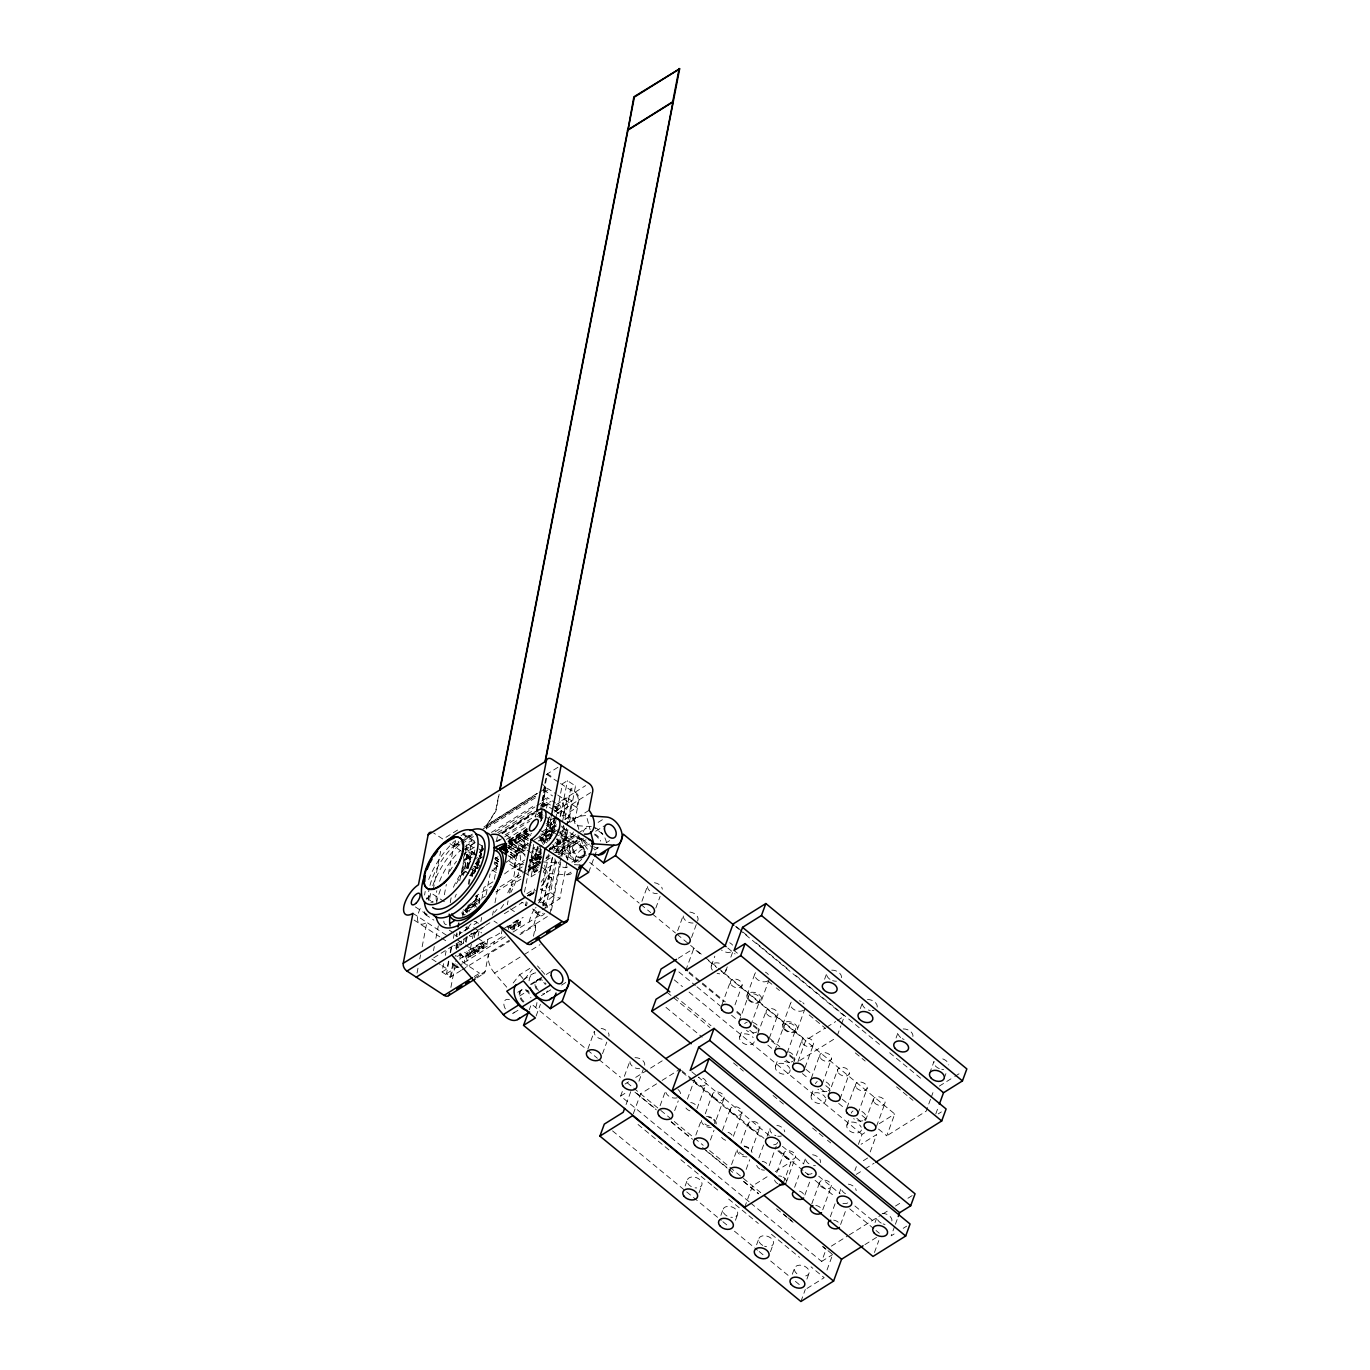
<?xml version="1.0" encoding="UTF-8"?>
<svg xmlns="http://www.w3.org/2000/svg" width="1370" height="1370" viewBox="0 0 1370 1370"><rect width="100%" height="100%" fill="white"/><g stroke="black" fill="none" stroke-linecap="round" stroke-linejoin="round"><path stroke-width="0.75" stroke-dasharray="5 3.75" d="M552.024 849.862L552.504 847.396M474.91 853.39L471.948 851.455L466.622 854.777L464.379 870.823L468.831 873.735M471.811 875.67L472.924 867.655M417.045 973.111L418.21 967.014M419.785 958.914L420.573 954.856M422.148 946.756L426.858 922.421A18.478 8.032 -56.8 0 1 420.778 907.402M433.194 889.815L440.66 851.301M433.485 950.729L434.29 946.584M435.9 938.296L438.314 925.863M444.342 894.764L446.346 884.404M448.367 874.043L454.789 840.872M459.926 844.965A6.165 4.041 58 0 0 454.36 846.677L455.576 840.426M460.937 970.542L450.182 977.272L442.048 971.964L443.657 963.675M445.267 955.387L446.072 951.242M459.738 880.773L465.355 851.746M465.766 849.674L466.964 843.458L471.897 840.375L461.827 833.799M464.139 859.932C481.932 847.054 456.296 871.115 465.526 852.791L467.615 854.161L463.505 875.344L461.656 874.128C471.982 836.179 455.542 883.53 464.516 872.245M442.048 971.964L446.98 968.881L448.589 960.593M450.182 952.304L451.398 946.088M466.673 867.33L471.897 840.375M453.744 963.333L451.158 976.656L446.517 973.625L449.103 960.301M450.593 952.561L451.775 946.499M453.35 938.399L454.138 934.357M467.101 867.45L468.66 859.401L472.239 857.158M467.667 868.511L470.235 856.627M467.906 868.666L470.441 855.993M468.369 868.049L471.554 851.695L477.496 855.582M469.704 862.997L471.948 851.455M456.124 936.755L456.878 932.867M450.182 977.272L452.99 962.768M455.799 948.263L456.604 944.118M462.238 915.091L463.043 910.947M468.266 884.01L469.876 875.721M473.883 854.983L475.099 848.766L466.964 843.458M456.415 949.53L457.409 943.382M459.173 935.368L459.943 931.326M462.7 917.164L463.882 911.05M469.019 884.575L471.349 872.502M457.683 944.033L456.912 948.006L463.676 942.783M467.29 912.934C460.063 909.235 474.311 901.888 475.133 904.765L465.92 910.519L465.235 909.32M471.674 876.338L473.181 868.649M450.884 987.393L456.142 960.319M458.556 947.834L459.361 943.673A18.478 8.032 -56.8 0 1 453.83 945.454M472.376 876.56L473.849 868.94M463.539 909.697L466.81 911.821L468.06 905.382L479.569 898.172L476.315 896.048M474.123 873.615L475.75 867.518M460.748 945.06L461.553 940.933M467.17 911.94L468.369 905.724M474.791 872.604L478.01 856.044M476.863 863.031C474.243 870.995 484.963 855.719 475.287 864.008M473.695 866.508L476.674 868.443L478.986 856.558L474.054 859.624M477.137 867.861L479.38 856.301M478.25 865.497L482.103 845.667M463.351 943.245L464.122 939.272M480.253 857.877L482.565 845.975M480.716 858.185L482.737 847.773M486.367 829.021L487.172 824.86L495.923 811.04L499.177 794.223M465.423 941.687L466.519 936.018M466.125 942.252L467.29 936.292M465.115 909.988L474.448 903.566M476.28 899.165L475.869 898.138M469.996 956.859L467.273 955.078L468.078 950.917L470.8 952.681L469.996 956.859L468.608 957.733L465.886 955.952L466.69 951.773L473.609 947.458L476.332 949.222L475.51 953.4L474.14 954.274L471.417 952.493L472.753 945.437M486.949 824.706L495.683 810.886L498.937 794.069M478.644 903.001L479.569 898.172M468.608 957.733L472.033 940.779M472.444 938.707L473.643 932.49M479.277 903.498L480.065 899.354L475.424 896.322L491.385 886.356M474.26 937.645L475.39 931.805M481.726 899.148L483.987 887.452L492.909 881.869M465.886 955.952L472.804 951.636L473.609 947.458M474.14 954.274L475.578 946.225L482.497 941.909L485.203 943.673L484.398 947.852L481.692 946.071L474.774 950.403L477.496 952.167L478.866 951.311L479.688 947.132L476.965 945.351L476.161 949.53L478.866 951.311M478.079 936.053L479.277 929.853M480.887 921.565L481.692 917.42M486.093 894.644L490.117 873.94M496.539 840.82L497.344 836.676M477.496 952.167L478.301 948.006L475.578 946.225M493.851 868.751L497.841 866.045L494.656 863.973M494.313 879.283L497.772 861.439L494.228 863.665M481.692 946.071L482.497 941.909M483.833 944.546L481.11 942.765L480.305 946.944L483.011 948.725L483.833 944.546L485.203 943.673M464.584 952.236L469.225 955.284L486.949 944.204L488.559 935.915M492.583 915.194L493.388 911.067M494.981 902.779L497.807 888.274L526.268 870.481M474.499 978.129L485.134 971.484L488.439 954.411L509.452 941.276M508.938 848.698L510.513 841.694L510.291 844.228M514.229 841.762L514.452 839.228L512.089 840.718L511.626 843.098L522.997 850.53L525.361 849.058L514.264 841.522L517.928 839.159L518.391 836.779L518.168 839.296M511.866 843.252L512.089 840.718M493.782 944.084L494.245 941.704M511.901 843.012L523.049 850.29L521.473 851.267L510.325 843.988L513.99 841.608L514.452 839.228M508.047 855.599L511.233 857.671L507.242 860.377M518.391 836.779L516.028 838.252L515.565 840.632L526.936 848.064M515.805 840.786L516.028 838.252M511.181 857.911L515.171 855.222L510.394 852.089M510.359 852.328L515.171 855.222M522.107 836.847L522.33 834.313L519.966 835.786L519.504 838.166L527.707 843.526M501.386 933.758L502.191 929.596M519.744 838.32L519.966 835.786M507.328 904.748L508.099 900.861M509.606 893.069L511.164 885.14M522.929 871.56L514.795 866.251L518.956 844.828L510.051 850.376M515.12 855.445L519.11 852.756L507.962 845.461M518.202 839.074L521.867 836.693L522.33 834.313M507.928 845.701L519.11 852.756M526.046 834.381L526.354 831.898L523.991 833.388L523.528 835.769L528.46 838.971M523.683 835.854L523.991 833.388M519.059 852.996L521.473 851.267M526.337 828.61L521.713 852.414L525.035 854.589M526.354 831.898L525.892 834.279L529.231 836.453M508.287 929.442L509.109 925.264L511.815 927.045M514.366 929.117L511.644 927.353L512.448 923.174L515.171 924.955L514.366 929.117L512.979 929.99L510.256 928.209L511.078 924.031L517.98 919.715L520.703 921.496L519.898 925.675L518.511 926.531L515.788 924.75L516.61 920.589L519.316 922.352L520.703 921.496M512.979 929.99L513.784 925.812L511.078 924.031M535.362 817.188L536.235 812.65M510.256 928.209L517.175 923.894L517.98 919.715M538.41 867.056L533.478 870.155L528.58 866.953L529.83 860.497L541.356 853.304M557.95 767.286L546.613 774.375L543.393 791.038A6.165 4.041 58 0 1 543.787 789.908M524.504 892.024L533.735 844.348M538.958 817.41L547.401 773.879L554.114 778.263M534.711 858.493L531.748 856.558L533.358 848.184L536.269 846.369M536.715 805.868L542.126 802.477L544.438 790.576L552.555 795.901M539.489 817.462L541.184 808.745M518.511 926.531L519.316 922.352M540.191 817.256L545.808 787.63L540.619 817.085M540.157 819.277L541.681 811.348M541.321 817.188L542.486 811.177M537.725 870.532L534.66 872.45L531.903 867.655L541.133 861.884M541.184 819.209L542.708 811.331M543.616 807.118L544.301 803.556L546.39 804.909M541.219 820.87L542.76 812.838M541.321 849.297L539.848 856.918L535.122 859.863L536.595 847.962L542.058 845.478M525.481 905.639L526.234 901.751M524.556 872.621L531.046 876.868L536.338 850.119L533.358 848.184M535.122 859.863L537.708 845.461M540.722 805.783L546.27 802.323L547.195 797.563L555.484 802.974M527.176 902.59L526.559 905.827L521.662 902.625M533.478 870.155L534.728 863.699L539.66 860.617M536.852 859.692L542.948 857.483C539.763 856.575 532.502 862.141 539.506 856.747L542.143 856.986L539.061 858.904L536.441 858.665M534.66 872.45L531.903 867.655M540.688 847.396L539.061 855.788L536.098 853.835L531.748 856.558M534.369 859.384L539.112 856.421L540.465 849.383M539.557 835.905L542.708 838.217L539.523 836.128M536.304 859.332L539.506 856.747M539.883 859.418L539.061 858.904M533.495 893.805L534.437 888.976L526.217 894.113M541.047 854.914L540.105 859.744L528.58 866.953M539.438 829.775L545.38 833.662L548.736 816.332M547.966 822.154L549.113 816.195M544.455 843.612L549.678 816.708M550.124 822.377L551.356 815.955M545.38 833.662L549.712 830.956L551.956 819.397M551.579 832.172L554.302 818.13M554.49 817.993L551.733 832.275L545.825 835.974L542.674 833.645M550.62 838.868L554.336 820.185M539.592 901.888L550.038 847.996M552.452 835.563L555.261 821.058M555.655 818.986L562.488 783.743L567.42 780.677L575.537 785.986L568.704 821.212M554.507 812.016L557.881 809.91L558.806 805.149L555.432 807.255M533.495 936.241L535.704 924.853L519.949 934.717M556.58 817.239L553.617 832.463L558.6 835.717M542.914 905.587L552.144 857.945M560.142 816.674L561.255 810.971A6.165 4.041 58 0 0 557.539 803.18M543.308 905.039L553.36 853.219M553.754 851.147L555.364 842.858M560.587 815.904L567.42 780.677M563.019 816.143L564.406 809.002A6.165 4.041 58 0 0 560.69 801.21L574.475 792.596A6.165 4.041 58 0 1 578.191 800.388L576.804 807.529L563.019 816.143L554.319 810.441M545.74 908.259L554.97 860.668M556.528 852.568L560.484 832.172M562.453 822L567.146 797.837L571.787 800.885L567.111 825.048M538.136 900.33L550.552 892.572L556.562 861.524M558.172 853.236L563.395 826.333M565.005 818.044L570.622 789.069L575.537 785.986M560.792 857.637L549.644 915.109L518.339 934.665M551.425 910.348L561.477 858.528M561.871 856.455L567.111 829.501M548.308 850.77L566.033 839.69L567.951 829.775M569.492 821.846L570.639 815.886L575.297 818.935L578.979 799.892A6.165 4.041 58 0 0 575.263 792.1L570.622 789.069M542.109 909.731L559.833 898.651L567.06 861.37M567.471 859.298L570.673 842.721L566.033 839.69M546.442 808.146L547.383 804.293L550.346 806.245M542.383 831.556L550.603 826.435L552.007 820.664M477.274 895.5L476.161 899.439A18.478 8.032 -56.8 0 1 468.968 911.564M529.265 1009.793L530.704 1005.905M536.098 1016.043L540.379 1004.364M588.689 872.33L593.689 858.699M594.392 856.747L596.532 850.907L593.553 848.458M587.918 1048.872L594.34 1031.353A7.706 5.172 20.1 0 0 602.098 1039.214M641.931 901.272L647.633 885.688A7.706 5.172 20.1 0 0 657.309 893.651M602.509 1053.753L606.79 1042.073M655.819 908.087L660.1 896.408M624.36 1076.341L630.063 1060.757A7.706 5.172 20.1 0 0 639.739 1068.72M677.671 930.675L683.373 915.091A7.706 5.172 20.1 0 0 693.049 923.055M749.15 1201.798L620.644 1096.051L622.836 1090.058M626.039 1104.58L631.673 1089.167M638.951 1081.221L643.232 1069.525M691.559 937.491L697.964 919.972A7.706 5.172 20.1 0 0 688.288 912.009M633.334 1113.69L640.595 1093.825L660.306 1081.512M685.753 970.439L693.751 948.588L701.988 955.369M660.1 1105.744L665.803 1090.16M711.27 965.918L714.832 956.174M674.691 1110.625L678.253 1100.881M725.86 970.799L727.282 966.895M730.844 957.168L733.703 949.376M687.415 1099.082L694.521 1079.646M721.887 1004.861L730.433 981.536M696.953 1108.827L706.201 1083.55M734.988 1004.878L742.112 985.441M695.823 1135.148L701.526 1119.564A7.706 5.172 20.1 0 0 711.201 1127.527M746.992 995.322L754.836 973.899M705.276 1113.793L712.4 1094.339M739.046 1021.506L748.294 996.23M685.12 1186.009L687.312 1180.015M739.68 1036.919L741.872 1030.925M724.079 1098.243L714.815 1123.52A6.165 4.144 20.1 0 0 712.931 1119.119M750.726 1025.411L759.973 1000.134M710.431 1140.028L713.993 1130.284M761.583 1000.203L769.426 978.779M698.974 1192.893L701.902 1184.896M722.435 1130.438L730.261 1109.049M757.627 1034.264L766.172 1010.94M733.395 1136.278L741.941 1112.954M769.306 1038.169L777.835 1014.845M731.563 1164.551L737.265 1148.968A7.706 5.172 20.1 0 0 746.924 1156.914M782.732 1024.726L790.576 1003.302M741.016 1143.196L748.123 1123.743M774.786 1050.91L784.034 1025.633M720.86 1215.413L723.052 1209.419M775.42 1066.322L777.612 1060.329M751.274 1150.988L759.802 1127.647M787.168 1052.879L795.713 1029.538M746.153 1169.432L749.715 1159.688M797.323 1029.606L805.166 1008.183M735.45 1220.293L737.642 1214.3M758.877 1157.89L763.861 1144.275M793.367 1063.668L801.895 1040.344M767.114 1136.312L770.043 1128.315A7.706 5.172 20.1 0 0 775.865 1135.713M824.603 979.225L826.795 973.214A7.706 5.172 20.1 0 0 830.785 979.824M744.663 1207.312L752.507 1185.889L768.296 1176.025M797.974 1061.647L805.817 1040.224L825.117 1028.151M769.135 1165.682L776.242 1146.245M805.029 1067.572L813.574 1044.248M776.739 1172.6L783.863 1153.146M811.228 1078.378L819.757 1055.037M756.582 1244.816L758.774 1238.822M811.143 1095.726L813.335 1089.732M783.263 1183.183L791.106 1161.76L777.903 1150.903M837.293 1035.566L840.855 1025.822M841.557 1023.887L844.417 1016.095L740.468 930.555M786.294 1182.327L795.542 1157.051M822.188 1084.218L831.436 1058.941M770.454 1251.7L773.382 1243.703M794.617 1187.293L798.881 1175.631M828.388 1095.024L837.635 1069.747M803.573 1163.712L805.765 1157.718A7.706 5.172 20.1 0 0 809.756 1164.312M860.326 1008.611L862.535 1002.617M804.858 1195.085L810.56 1179.536M840.05 1098.928L849.314 1073.652M811.759 1203.939L819.585 1182.55M846.951 1107.782L855.496 1084.441M792.322 1274.22L794.514 1268.226M846.883 1125.13L849.075 1119.136M822.736 1209.796L831.265 1186.454M857.928 1113.622L867.176 1088.345M806.913 1279.1L809.105 1273.107M830.34 1216.697L835.323 1203.083M865.532 1120.54L873.358 1099.151M839.313 1193.116L840.769 1189.109M896.066 1038.015L898.258 1032.021A7.706 5.172 20.1 0 0 900.638 1037.535M800.902 1301.5L805.303 1289.495M858.391 1144.412L862.055 1134.411L868.94 1130.113M750.794 1203.151L821.64 1261.445L826.024 1249.44L822.736 1246.734M854.88 1170.614L856.336 1166.623M840.598 1224.489L846.283 1208.939M876.492 1126.38L885.037 1103.038M827.018 1269.973L832.669 1254.543L827.72 1250.485M870.224 1151.947L876.577 1134.583L861.096 1144.258M878.512 1129.051L886.75 1135.833L894.747 1113.981L718.462 968.915M875.036 1222.519L876.509 1218.512M929.596 1073.429L933.997 1061.425A7.706 5.172 20.1 0 0 939.82 1068.823M874.454 1252.471L878.804 1240.552M930.504 1099.288L926.137 1111.207L886.75 1135.833M931.223 1097.302L934.135 1089.355M944.204 1078.31L946.396 1072.299M894.696 1226.184L891.168 1235.826L896.322 1232.606M895.398 1224.266L897.521 1218.478M935.779 1113.947L938.604 1106.224M540.277 821.555L543.051 817.325M513.202 982.992L519.658 974.755L531.235 967.528M524.59 979.242L532.331 969.361M469.533 875.721L474.876 872.365M507.157 927.387L523.203 917.318M457.597 830.032L443.007 839.142L433.725 833.063M537.074 793.367L487.172 824.86M455.439 844.708L459.001 842.481M460.782 841.368L473.249 833.576M483.935 826.898L537.348 793.521M539.129 792.408L544.472 789.069A6.165 4.041 58 0 1 548.959 789.308L555.912 793.864M454.36 846.677L472.171 835.546M486.401 826.641L536.269 795.49M482.976 828.987L535.396 796.227M461.707 843.851L474.174 836.06M486.641 828.268L536.492 797.1M543.616 792.648L548.959 789.308M475.27 842.516L464.481 849.263L472.77 854.692M491.453 832.412L534.608 805.423M541.801 800.936L547.195 797.563M495.135 831.847L534.899 806.998M474.482 847.191L463.557 854.024L470.184 858.356M497.721 832.669L533.683 810.184M497.738 834.604L535.105 811.263M542.212 806.81L551.117 801.244M502.533 832.326L536.543 811.074M543.513 806.724L547.383 804.293M501.797 833.354L534.026 813.215M502.259 833.662L534.488 813.523M542.931 810.68L537.194 814.773M480.116 850.53L483.696 848.287M505.188 834.861L535.619 815.835M536.852 814.773L543.154 810.834M479.483 851.952L484.655 848.732M495.786 841.762L499.228 839.622A6.165 4.041 58 0 1 500.41 840.563M575.263 792.1L585.606 785.626M479.414 852.688L482.993 850.445M497.31 841.488L529.539 821.349M536.715 816.862L542.075 813.506M556.408 804.55L567.146 797.837M506.369 839.433L527.861 826.007M508.904 839.964L527.022 828.85M555.672 810.954L571.787 800.885M478.541 859.504L485.288 855.274M509.366 840.272L527.262 829.038M508.715 841.009L526.611 829.826M508.047 841.694L527.741 829.381M475.287 863.425L478.866 861.182M509.263 842.173L527.159 830.991M508.15 843.166L510.513 841.694M509.143 842.841L528.084 831.008M476.315 864.059L479.757 861.901M561.255 810.971L557.316 813.438A6.165 4.041 58 0 0 554.764 806.587M564.406 809.002L578.191 800.388M578.979 799.892L592.765 791.278M461.998 874.111L467.307 870.789M527.673 833.165L522.158 836.608L531.697 842.841M508.441 847.722L529.933 834.279M508.39 848.064L531.663 833.508M476.674 868.443L481.11 865.686M494.673 858.853L498.115 856.712M510.051 842.978A6.165 4.041 58 0 0 506.318 835.186L522.569 845.804L527.69 842.601M564.731 819.465L569.851 816.263A15.395 10.104 58 0 1 578.739 828.781M556.46 824.757L552.915 826.966L556.014 829.004M565.331 819.226L570.639 815.886M515.822 851.438L527.775 843.971M547.726 831.504L556.254 826.161M533.735 840.289L547.041 831.967M542.743 837.978L541.133 839.211L537.948 837.121M538.29 841.026L551.956 832.429L549.712 830.956M565.211 824.209L573.756 818.866A9.23 2.997 -14.6 0 1 586.411 815.647L590.093 829.723M491.779 871.132L498.868 866.696M525.018 850.342L506.352 862.021L517.963 869.607A15.395 10.104 58 0 0 524.076 871.799M539.968 841.009L562.882 826.692M569.971 822.257L589.083 810.304M536.149 850.239L539.232 848.304M567.557 860.206L561.255 836.06L569.526 830.888M514.795 866.251L524.659 860.086M529.83 860.771L540.088 854.366M549.199 848.715L555.843 844.554M556.631 844.023L571.992 834.416M534.523 858.613L539.249 855.668M517.963 869.607L523.083 866.405M529.916 862.141L533.324 860A15.395 10.104 58 0 0 539.438 862.209M549.867 849.657L565.228 840.05A15.395 10.104 58 0 0 579.15 835.751M571.495 837.275L576.496 834.159M578.157 833.114L586.463 827.925M537.245 859.196L540.328 857.278M553.309 846.18L559.388 846.591L574.749 836.984A15.395 10.104 58 0 1 588.329 848.184M598.125 822.377L603.245 819.174M468.009 906.889L485.391 896.031M528.049 869.368L538.718 862.706M545.825 858.254L550.124 855.479M554.73 852.705L579.287 837.344M531.783 868.323L539.455 863.528M465.783 909.68L474.996 903.926M529.163 870.224L542.828 861.696M561.066 850.29L576.445 840.683M532.587 868.854L538.735 865.018L528.032 871.851M472.513 906.546L477.89 903.19M495.803 891.99L520.857 876.321M545.928 860.651L551.305 857.295M558.463 852.825L581.736 838.269M466.81 911.821L475.03 906.683M574.013 844.793L558.652 854.383A7.706 5.052 58 0 1 568.019 859.247M575.366 843.937L583.671 838.731M595.693 831.247L604.221 825.904M520.96 879.129L511.113 885.277L515.993 888.462M533.957 871.251L537.04 869.333M534.112 872.108L537.845 869.864M531.046 876.868L540.893 870.721M554.85 858.784L555.895 862.809L545.654 869.214A9.23 2.997 -14.6 0 0 546.493 873.375L566.735 874.779A15.395 10.104 58 0 0 573.619 871.2M555.124 852.346L570.862 853.442L581.103 847.054A9.23 2.997 -14.6 0 1 589.597 844.074M571.906 862.158L585.144 853.887L580.948 837.789M467.992 928.466L459.241 933.946L467.29 929.288M585.281 855.068L575.297 861.302A15.395 10.104 58 0 1 568.053 841.403A15.395 10.104 58 0 1 583.14 839.878L592.063 847.225M574.287 862.706L582.832 857.38M583.072 857.243A7.706 5.052 58 0 0 581.171 845.239A7.706 5.052 58 0 0 573.396 849.297A7.706 5.052 58 0 0 583.072 857.243L586.394 855.171M594.717 849.965L598.039 847.893A7.706 5.052 58 0 1 593.741 847.602M606.208 842.773L609.616 840.632M527.912 895.244L535.584 890.449M527.364 895.911L533.923 891.801M527.775 895.911L533.923 892.075M528.717 895.774L536.406 890.979M529.865 895.312L536.012 891.476M529.471 895.98L534.094 893.103M433.691 957.887L489.878 922.781M504.365 913.721L522.484 902.385L525.84 904.577M566.735 874.779L573.568 870.515M503.578 928.723L509.109 925.264M474.705 949.941L470.561 952.527L469.756 956.705L473.9 954.119M483.011 948.725L504.091 935.539M446.517 973.625L462.272 963.778M464.087 962.648L505.718 936.618M512.945 932.097L543.239 913.156M461.673 970.097L509.366 940.282M474.243 976.536L479.569 973.214A6.165 4.041 58 0 0 485.134 971.484M476.948 977.889L484.038 973.454M506.729 987.171L494.536 973.094L522.552 955.575M524.299 954.496L540.054 944.632M523.186 979.824L533.17 973.59M517.74 992.291L521.165 990.15A7.706 5.052 58 0 1 530.909 997.891M537.708 979.807L544.541 975.543M546.236 974.481L551.356 971.279M530.361 984.396L537.023 980.252A7.706 5.052 58 0 1 546.065 983.917M531.491 984.499L541.475 978.266M519.624 995.99L528.152 990.647M513.716 1012.944L518.836 1009.758M541.407 995.63L544.729 993.558A7.706 5.052 58 0 1 543.445 993.935M550.74 989.808L545.62 993.01A7.706 5.052 58 0 1 542.897 993.37M561.563 985.098L566.632 981.947M678.27 958.264L693.751 948.588M625.028 1084.064L628.59 1081.838M635.714 1077.385L664.21 1059.575M620.644 1096.051L626.946 1092.113M662.087 1080.399L678.201 1070.312M826.863 1027.055L835.649 1021.575M837.395 1020.479L844.417 1016.095M799.72 1060.551L836.573 1037.518M775.317 1171.624L791.106 1161.76M879.266 1123.657L894.747 1113.981M939.306 1086.119L953.075 1077.522M954.787 1076.443L961.671 1072.145M863.374 1160.681L868.101 1157.718M938.227 1113.896L941.378 1111.926M856.25 1174.381L863.374 1169.946M865.155 1168.833L874.043 1163.267M831.367 1246.118L847.396 1236.1M849.177 1234.986L881.235 1214.95M882.999 1213.837L888.342 1210.498M895.466 1206.045L900.809 1202.706M907.933 1198.253L915.057 1193.801M821.64 1261.445L832.669 1254.543M864.881 1244.662L879.197 1235.706M807.016 1288.434L824.209 1277.679L811.023 1266.839M903.207 1228.308L906.649 1226.167M504.537 873.906A41.888 18.187 -56.8 0 1 517.38 866.559L524.504 862.107M531.646 857.671L535.208 855.445L527.073 850.136M591.292 826.658L577.797 825.716L578.842 829.74M547.76 824.175L555.638 824.723M540.671 834.073L548.531 834.621L549.593 838.645M561.255 836.06L574.749 836.984M542.109 861.85L555.895 862.809M574.39 864.641L580.178 865.035M546.613 774.375L558.806 782.338M560.553 783.486L574.475 792.596M557.659 795.011L576.804 807.529M553.6 805.646L569.851 816.263M546.27 802.323L552.915 806.656M554.559 807.735L557.881 809.91M553.822 809.773L555.912 811.143M542.126 802.477L552.572 809.31M536.646 810.903L543.976 815.921M545.363 816.588L555.706 823.353M562.556 827.822L583.072 841.248A18.478 8.032 -56.8 0 1 586.052 839.827M547.846 821.52L554.49 825.87M546.133 823.507L550.603 826.435M552.11 827.891A7.706 3.339 -56.8 0 1 547.966 839.228A7.706 3.339 -56.8 0 1 543.359 835.717A7.706 3.339 -56.8 0 1 552.11 827.891L555.535 830.134M557.247 831.247L584.613 849.143A7.706 3.339 -56.8 0 1 580.469 860.48A7.706 3.339 -56.8 0 1 575.845 856.952A7.706 3.339 -56.8 0 1 584.613 849.143M546.373 825.254L551.596 828.662A6.781 2.946 -56.8 0 1 547.949 838.628A6.781 2.946 -56.8 0 1 543.89 835.546A6.781 2.946 -56.8 0 1 551.596 828.662M560.262 836.813L565.228 840.05M556.408 839.125L559.508 841.146M542.64 833.885L545.859 836.248M538.804 836.488L544.027 839.896M543.513 840.666L546.938 842.892M553.771 847.379L576.016 861.901M527.621 833.388L530.806 835.477M526.097 834.142L529.265 836.231M523.734 835.614L528.495 838.748M521.867 836.693L528.477 841.009M519.778 838.08L530.926 845.358M517.928 839.159L529.351 846.352M513.99 841.608L525.463 849.075M508.15 841.009L515.12 845.564M510.051 844.074L521.422 851.506M539.438 865.771L529.676 859.401A12.313 5.343 -56.8 0 1 527.073 872.861M541.064 866.833L545.928 870.019M529.83 860.497L534.728 863.699M506.386 846.454L517.535 853.733M507.945 847.739L517.483 853.972M548.976 876.269L551.305 877.793A7.706 3.339 -56.8 0 1 547.161 889.113A7.706 3.339 -56.8 0 1 542.554 885.602A7.706 3.339 -56.8 0 1 551.305 877.793M510.411 854.126L513.596 856.199M510.359 854.349L513.544 856.438M509.263 861.25L517.38 866.559M462.82 833.439L476.743 842.55M478.49 843.68L483.713 847.088M550.552 892.572L559.833 898.651M495.392 857.397L498.577 859.487M495.358 857.637L498.526 859.709M495.409 859.418L498.594 861.507M478.952 848.972L481.915 850.924M495.358 859.658L498.543 861.747M542.708 890.551L540.379 889.027A7.706 3.339 -56.8 0 0 547.709 884.112A7.706 3.339 -56.8 0 0 548.445 876.012A7.706 3.339 -56.8 0 0 540.996 882.348M494.638 861.935L497.824 864.025M494.587 862.175L497.772 864.264M494.604 864.213L497.789 866.285M465.149 848.372L479.072 857.483M542.4 902.368L547.041 905.399M492.087 869.899L496.95 873.084M449.976 843.68L463.899 852.791M465.646 853.938L470.869 857.346A6.165 4.041 58 0 1 472.033 858.288M466.622 854.777L471.092 857.688M476.4 863.391L479.791 865.617M474.876 866.148L478.062 868.237M474.825 866.388L478.01 868.477M472.462 867.861L475.647 869.95M472.53 869.659L475.715 871.731M532.553 908.961L537.571 912.249M470.886 868.854L475.664 871.971M535.533 912.574L540.174 915.622M510.205 908.824L515.086 912.009M517.175 923.894L519.898 925.675M473.438 901.426L478.318 904.628M507.722 926.137L510.445 927.901M471.725 903.566L474.962 905.69M494.005 921.068L497.241 923.192M476.109 921.822L478.421 923.329M444.377 901.7L432.406 893.874A18.478 8.032 -56.8 0 0 426.121 899.473M461.485 912.882L464.909 915.109L466.279 907.968A17.142 11.251 58 0 0 476.092 898.206M473.575 927.61L481.692 932.919M426.447 897.984L433.417 902.522A6.781 2.946 -56.8 0 0 431.738 902.385M477.668 938.125L486.949 944.204M415.401 906.94L425.847 913.756M425.334 914.526L433.896 920.126M449.291 930.179L454.412 933.535M472.222 948.314L474.945 950.095M457.374 939.769L463.865 944.016M465.492 945.077L471.999 949.324L489.826 938.227A41.888 18.187 -56.8 0 0 499.981 932.953M472.804 951.636L475.51 953.4M412.935 913.311L449.103 936.96M466.69 951.773L469.413 953.554M414.1 920.058L439.838 936.875M441.551 938.005L446.688 941.361M459.686 954.068L464.327 957.116A6.165 2.671 -56.8 0 1 463.831 962.459M462.152 961.826L479.569 973.214M452.802 964.292L457.443 967.323M431.892 959.017L440.267 964.497M441.945 965.593L446.98 968.881M736.443 926.668L741.375 930.744M743.037 932.097L749.613 937.525M756.206 942.937L789.154 970.063M795.747 975.474L800.697 979.55M802.34 980.903L833.645 1006.659M835.289 1008.012L840.238 1012.087M841.882 1013.44L879.78 1044.625M889.661 1052.759L922.609 1079.868M735.519 926.48L738.824 929.202M602.56 834.193L598.108 830.528A15.395 10.104 58 0 0 595.077 828.507M734.08 950.472L737.368 953.195M727.778 947.989L735.039 953.948M767.988 981.057L774.581 986.486M776.225 987.838L779.513 990.544M809.173 1014.947L814.105 1019.023M815.766 1020.376L825.648 1028.51M855.308 1052.914L865.189 1061.048M896.494 1086.804L908.019 1096.291M909.663 1097.644L912.968 1100.367M589.665 862.364L639.156 903.104M640.817 904.457L650.716 912.591M652.36 913.961L675.461 932.97M677.105 934.323L703.512 956.037M705.156 957.407L716.715 966.912M718.36 968.265L805.817 1040.224M708.581 960.781L716.818 967.562M689.076 972.032L725.364 1001.898M736.923 1011.403L743.516 1016.848M753.414 1024.983L760.025 1030.411M769.923 1038.563L779.821 1046.714M789.719 1054.849L796.312 1060.294M689.059 973.145L700.584 982.632M702.228 983.985L723.651 1001.607M736.82 1012.464L743.413 1017.876M753.312 1026.01L759.888 1031.439M771.43 1040.926L778.023 1046.355M789.548 1055.842L794.497 1059.9M806.022 1069.405L812.615 1074.816M825.802 1085.674L830.734 1089.732M842.276 1099.219L848.852 1104.648M862.038 1115.488L866.987 1119.564M678.869 971.912L695.343 985.458M696.987 986.828L720.055 1005.803M731.597 1015.29L736.529 1019.366M749.715 1030.206L754.647 1034.264M767.834 1045.122L772.783 1049.18M785.952 1060.02L789.257 1062.743M802.426 1073.583L809.019 1079.012M820.562 1088.499L825.494 1092.558M838.68 1103.415L843.612 1107.474M856.798 1118.314L861.747 1122.39M674.228 979.858L682.465 986.64M689.059 992.068L862.055 1134.411M674.793 995.921L711.03 1025.753M667.104 992.325L672.053 996.401M673.697 997.754L709.951 1027.586M665.957 1007.361L702.211 1037.193M733.515 1062.949L738.447 1067.007M740.108 1068.36L743.396 1071.083M773.057 1095.486L777.989 1099.545M779.633 1100.898L786.226 1106.326M812.598 1128.024L817.53 1132.082M819.174 1133.435L825.767 1138.864M827.412 1140.217L830.717 1142.922M691.816 1071.785L696.765 1075.861M769.255 1135.507L698.409 1077.214A6.165 4.144 20.1 0 1 706.149 1081.683A6.165 4.144 20.1 0 1 701.252 1085.999A6.165 4.144 20.1 0 1 694.419 1080.742M782.441 1146.347L803.847 1163.986M818.678 1176.179L840.101 1193.801M854.931 1206.011L874.694 1222.28M681.644 1070.552L691.525 1078.687M693.169 1080.039L764.015 1138.333M778.845 1150.543L803.556 1170.87M805.2 1172.223L808.505 1174.946M815.081 1180.358L833.217 1195.274M849.691 1208.837L874.403 1229.164M876.046 1230.517L879.334 1233.24M682.209 1072.145L763.056 1138.675M533.05 1005.323L585.863 1048.769M587.507 1050.122L597.406 1058.274M599.05 1059.626L620.507 1077.265M627.1 1082.711L632.049 1086.77M633.711 1088.14L703.204 1145.337M709.609 1150.594L762.525 1194.143M636.622 1093.226L656.384 1109.495M671.214 1121.688L692.638 1139.326M702.519 1147.461L727.23 1167.788M728.874 1169.141L733.823 1173.217M743.704 1181.351L758.535 1193.544M783.246 1213.889L786.534 1216.594M788.195 1217.947L793.127 1222.006M822.788 1246.409L826.076 1249.132M634.926 1092.198L656.333 1109.82M671.163 1122.013L690.942 1138.282M705.755 1150.492L727.179 1168.113M743.653 1181.659L758.483 1193.869M776.602 1208.785L793.076 1222.331M638.043 1124.496L670.992 1151.605M680.873 1159.739L712.177 1185.495M713.821 1186.848L718.77 1190.924M728.652 1199.058L758.312 1223.461M771.481 1234.302L799.498 1257.352M612.544 1130.884L685.034 1190.547M686.678 1191.9L721.271 1220.362M722.915 1221.715L727.864 1225.79M734.457 1231.202L757.524 1250.193M759.168 1251.546L764.1 1255.605M770.693 1261.034L788.829 1275.949M795.405 1281.378L800.354 1285.437M542.246 783.863L546.031 787.784M537.519 965.953L540.174 969.001M541.492 970.525L545.465 975.115M519.658 974.755L523.631 979.344M474.328 904.234L476.52 907.163M573.756 818.866L575.845 826.915M577.952 834.964L581.103 847.054M563.515 825.271L570.862 853.442M540.191 849.212L541.236 853.236M544.609 865.172L546.493 873.375M537.143 847.807L540.294 859.88M529.077 980.8A15.395 10.104 58 0 1 535.756 972.837M523.939 1001.607A7.706 5.052 58 0 1 520.634 991.007A7.706 5.052 58 0 1 529.248 992.274M601.156 1028.373A7.706 5.172 20.1 0 1 608.931 1036.234M634.995 1057.674A7.706 5.172 20.1 0 1 644.654 1065.637M677.208 1097.832A7.706 5.172 20.1 0 1 665.666 1091.53M678.013 1089.527A7.706 5.172 20.1 0 1 680.53 1093.671M706.458 1116.482A7.706 5.172 20.1 0 1 714.438 1119.547A7.706 5.172 20.1 0 1 715.5 1125.643M744.098 1145.988A7.706 5.172 20.1 0 1 751.993 1152.478M536.389 989.243A7.706 5.052 58 0 1 537.023 980.252A7.706 5.052 58 0 1 545.363 984.568M781.448 1135.987A7.706 5.172 20.1 0 1 777.8 1136.175M776.876 1125.318A7.706 5.172 20.1 0 1 784.77 1131.825M885.003 1224.386A7.706 5.172 20.1 0 1 883.068 1223.924M881.218 1223.119A7.706 5.172 20.1 0 1 877.108 1217.879M882.16 1213.443A7.706 5.172 20.1 0 1 891.836 1221.406M815.441 1165.664A7.706 5.172 20.1 0 1 813.54 1165.579M812.598 1154.722A7.706 5.172 20.1 0 1 820.373 1162.599M845.495 1193.715A7.706 5.172 20.1 0 1 841.368 1188.492M848.338 1184.125A7.706 5.172 20.1 0 1 856.233 1190.633M727.025 1216.029A7.706 5.172 20.1 0 1 725.21 1207.021A7.706 5.172 20.1 0 1 737.163 1211.011A7.706 5.172 20.1 0 1 730.809 1217.279M762.765 1245.416A7.706 5.172 20.1 0 1 760.487 1236.665A7.706 5.172 20.1 0 1 772.286 1239.473A7.706 5.172 20.1 0 1 768.45 1246.786M766.549 1246.683A7.706 5.172 20.1 0 1 764.597 1246.22M691.302 1186.625A7.706 5.172 20.1 0 1 689.487 1177.618A7.706 5.172 20.1 0 1 701.44 1181.608A7.706 5.172 20.1 0 1 695.069 1187.876M796.878 1273.74A7.706 5.172 20.1 0 1 797.169 1265.606A7.706 5.172 20.1 0 1 808.351 1269.339A7.706 5.172 20.1 0 1 804.19 1276.189M847.756 1202.877A6.165 4.144 20.1 0 1 842.122 1203.168M812.033 1173.474A6.165 4.144 20.1 0 1 806.382 1173.765M777.663 1142.357A6.165 4.144 20.1 0 1 772.201 1144.738M815.801 1205.446A6.165 4.144 20.1 0 1 822.12 1210.635M833.679 1220.139A6.165 4.144 20.1 0 1 839.69 1224.181M777.8 1183.714A6.165 4.144 20.1 0 1 774.512 1179.519M778.554 1175.957A6.165 4.144 20.1 0 1 781.619 1176.402M783.092 1177.053A6.165 4.144 20.1 0 1 786.397 1181.231M799.498 1191.112A6.165 4.144 20.1 0 1 803.967 1194.794M743.533 1154.944A6.165 4.144 20.1 0 1 739.064 1151.262M744.338 1146.639A6.165 4.144 20.1 0 1 750.366 1150.68M764.477 1170.1A6.165 4.144 20.1 0 1 761.412 1169.655M759.939 1169.004A6.165 4.144 20.1 0 1 756.634 1164.825M762.217 1161.332A6.165 4.144 20.1 0 1 768.519 1166.538M689.932 1110.847A6.165 4.144 20.1 0 1 685.171 1106.018M690.737 1102.525A6.165 4.144 20.1 0 1 696.765 1106.583M709.352 1125.917A6.165 4.144 20.1 0 1 703.341 1121.876M708.615 1117.235A6.165 4.144 20.1 0 1 711.629 1118.245M725.672 1140.251A6.165 4.144 20.1 0 1 721.202 1136.569M728.035 1132.305A6.165 4.144 20.1 0 1 732.796 1137.134M587.507 849.194A15.395 10.104 58 0 1 582.558 838.628M583.021 832.052A15.395 10.104 58 0 1 589.066 827.155M654.466 882.708A7.706 5.172 20.1 0 1 662.361 889.198M725.997 969.429A7.706 5.172 20.1 0 1 717.092 973.317M712.366 970.131A7.706 5.172 20.1 0 1 712.982 963.761A7.706 5.172 20.1 0 1 721.87 964.189M730.518 952.167A7.706 5.172 20.1 0 1 721.476 950.009M729.713 942.765A7.706 5.172 20.1 0 1 732.607 945.146M767.714 980.937A7.706 5.172 20.1 0 1 757.987 979.978A7.706 5.172 20.1 0 1 755.469 972.7M765.436 972.169A7.706 5.172 20.1 0 1 768.33 974.549M803.454 1010.324A7.706 5.172 20.1 0 1 793.709 1009.382A7.706 5.172 20.1 0 1 791.192 1002.104M799.344 1000.768A7.706 5.172 20.1 0 1 801.176 1001.573M802.786 1002.652A7.706 5.172 20.1 0 1 804.07 1003.953M594.631 834.878A7.706 5.052 58 0 1 599.512 840.701M594.323 827.326A15.395 10.104 58 0 1 602.869 834.381M604.889 837.858A15.395 10.104 58 0 1 606.79 845.136M598.193 847.653A7.706 5.052 58 0 1 593.758 846.643M594.649 834.039A7.706 5.052 58 0 1 600.591 841.129M567.471 866.987A7.706 5.052 58 0 1 558.104 862.124M559.388 846.591A15.395 10.104 58 0 1 574.886 865.087M540.14 861.713A15.395 10.104 58 0 1 531.115 857.038M525.224 846.831A15.395 10.104 58 0 1 530.002 833.799M543.53 844.639A15.395 10.104 58 0 1 540.191 837.481M557.059 838.663A7.706 5.052 58 0 1 553.274 845.307M547.486 841.454A7.706 5.052 58 0 1 546.562 832.429A7.706 5.052 58 0 1 554.114 833.559M540.876 853.921A7.706 5.052 58 0 1 532.519 850.804M474.191 921.65A7.706 3.339 -56.8 0 1 476.64 922.558M471.965 933.158A7.706 3.339 -56.8 0 1 470.646 934.152M468.112 927.884A7.706 3.339 -56.8 0 1 471.64 923.243M477.822 930.024A7.706 3.339 -56.8 0 1 469.293 935.35M473.969 924.767A7.706 3.339 -56.8 0 1 476.52 923.174M509.195 856.13A41.888 18.187 -56.8 0 1 506.147 895.826M497.019 909.372A41.888 18.187 -56.8 0 1 494.45 912.42M469.191 928.209A41.888 18.187 -56.8 0 1 465.509 927.404M446.363 924.63A12.313 5.343 -56.8 0 1 443.812 921.154M460.406 933.569A12.313 5.343 -56.8 0 1 460.063 931.771M429.735 898.412A49.269 21.406 -56.8 0 1 431.173 890.945M432.8 885.619A49.269 21.406 -56.8 0 1 462.906 841.574M466.074 839.108A49.269 21.406 -56.8 0 1 472.256 835.255M424.614 895.072A49.269 21.406 -56.8 0 1 425.197 891.442M428.69 879.54A49.269 21.406 -56.8 0 1 454.617 841.026M460.971 835.769A49.269 21.406 -56.8 0 1 467.153 831.915M436.465 901.083A39.113 16.988 -56.8 0 1 436.807 890.705M439.582 881.27A39.113 16.988 -56.8 0 1 460.166 850.701M465.201 846.523A39.113 16.988 -56.8 0 1 474.688 841.608M428.759 900.415A43.104 18.735 -56.8 0 1 429.135 888.976M429.957 885.397A43.104 18.735 -56.8 0 1 458.779 841.522M464.944 837.361A43.104 18.735 -56.8 0 1 470.081 835.101M544.592 869.522A12.313 5.343 -56.8 0 1 541.39 886.013M453.401 887.263A41.888 18.187 -56.8 0 1 471.297 860.685M450.268 902.71A39.113 16.988 -56.8 0 1 451.432 896.785M456.45 883.718A39.113 16.988 -56.8 0 1 466.725 867.741M479.123 855.633A39.113 16.988 -56.8 0 1 481.606 853.955M456.878 956.5A24.626 10.703 -56.8 0 1 466.913 966.809M533.889 924.955A24.626 10.703 -56.8 0 1 539.386 911.324M542.982 905.998A24.626 10.703 -56.8 0 1 553.326 896.066M558.206 857.038A18.478 8.032 -56.8 0 0 561.169 855.616L566.718 827.052A18.478 8.032 -56.8 0 0 561.46 831.521M459.019 953.828A6.165 2.671 -56.8 0 1 459.19 959.428M455.319 963.932A6.165 2.671 -56.8 0 1 452.203 962.785M455.063 956.294A6.165 2.671 -56.8 0 1 456.107 955.215M459.721 959.325A6.165 2.671 -56.8 0 1 464.327 957.116M458.967 967.443A6.165 2.671 -56.8 0 1 456.946 964.686M556.991 841.505A6.165 2.671 -56.8 0 1 560.005 843.8A6.165 2.671 -56.8 0 1 555.141 851.01M553.12 846.009A6.165 2.671 -56.8 0 1 553.925 844.639M554.901 843.372A6.165 2.671 -56.8 0 1 555.946 842.293M544.524 905.741A6.165 2.671 -56.8 0 1 547.555 908.053M544.78 913.396A6.165 2.671 -56.8 0 1 540.482 915.776A6.165 2.671 -56.8 0 1 540.037 911.649M529.248 921.924A24.626 10.703 -56.8 0 1 534.745 908.293M538.341 902.967A24.626 10.703 -56.8 0 1 548.685 893.034M539.883 902.71A6.165 2.671 -56.8 0 1 542.897 905.005M539.095 911.427A6.165 2.671 -56.8 0 1 535.276 912.317A6.165 2.671 -56.8 0 1 536.012 907.231M550.5 847.979A6.165 2.671 -56.8 0 1 549.507 848.458M549.147 840.358A18.478 8.032 -56.8 0 1 554.799 830.837M460.269 953.195A24.626 10.703 -56.8 0 1 462.615 961.38M476.914 896.819A6.165 2.671 -56.8 0 1 476.298 898.206M475.476 899.593A6.165 2.671 -56.8 0 1 470.578 903.309M494.536 973.094A18.187 11.936 58 0 1 488.439 954.411M535.721 930.983A18.187 11.936 58 0 1 535.704 924.853M514.709 1012.087A7.706 5.052 58 0 1 512.448 1013.372M505.359 1008.851A7.706 5.052 58 0 1 504.794 1000.614A7.706 5.052 58 0 1 511.592 1000.888M523.289 1002.206A7.706 5.052 58 0 1 521.165 990.15M536.937 1002.549A15.395 10.104 58 0 1 533.033 1009.947M538.444 990.527A7.706 5.052 58 0 1 537.16 980.184M547.298 990.87A7.706 5.052 58 0 1 546.63 992.137M522.569 845.804A15.395 10.104 58 0 1 525.498 848.184M531.474 858.322A15.395 10.104 58 0 1 526.851 871.491M540.859 838.577A15.395 10.104 58 0 1 545.465 845.05M547.246 855.685A15.395 10.104 58 0 1 546.253 858.51M523.563 864.59A7.706 5.052 58 0 1 515.343 859.23A7.706 5.052 58 0 1 516.987 850.821A7.706 5.052 58 0 1 525.189 856.181M540.944 853.304A7.706 5.052 58 0 1 531.731 851.352M573.345 831.95A7.706 5.052 58 0 1 567.146 834.553A7.706 5.052 58 0 1 561.631 826.041M567.146 821.435A7.706 5.052 58 0 1 568.687 822.205M559.97 831.247A15.395 10.104 58 0 1 555.98 851.866M558.087 839.878A7.706 5.052 58 0 1 552.555 844.485M548.274 841.009A7.706 5.052 58 0 1 547.264 831.984A7.706 5.052 58 0 1 554.799 832.994M550.586 819.996A18.478 8.032 -56.8 0 1 553.548 818.575M427.252 914.68A7.706 3.339 -56.8 0 1 424.717 911.221M430.779 902.196A7.706 3.339 -56.8 0 1 433.091 901.46M467.05 926.308A7.706 3.339 -56.8 0 1 464.807 931.429M457.289 935.025A7.706 3.339 -56.8 0 1 457.083 933.912M754.271 1041.799A7.706 5.172 20.1 0 1 743.67 1043.529A7.706 5.172 20.1 0 1 741.393 1034.761A7.706 5.172 20.1 0 1 753.175 1037.569M861.473 1130.01A7.706 5.172 20.1 0 1 850.29 1131.397A7.706 5.172 20.1 0 1 849.537 1122.509A7.706 5.172 20.1 0 1 861.233 1127.202M790.147 1069.833A7.706 5.172 20.1 0 1 779.992 1073.224A7.706 5.172 20.1 0 1 777.578 1063.925A7.706 5.172 20.1 0 1 789.771 1068.394M825.87 1099.237A7.706 5.172 20.1 0 1 815.732 1102.627A7.706 5.172 20.1 0 1 813.318 1093.329A7.706 5.172 20.1 0 1 825.494 1097.798M756.942 1031.952A7.706 5.172 20.1 0 1 746.444 1030.446M744.698 1023.715A7.706 5.172 20.1 0 1 747.249 1022.123M752.832 1022.397A7.706 5.172 20.1 0 1 758.038 1031.011M861.884 1111.412A7.706 5.172 20.1 0 1 864.145 1120.163M862.689 1120.814A7.706 5.172 20.1 0 1 853.647 1118.656M851.267 1113.125A7.706 5.172 20.1 0 1 852.979 1110.984M792.682 1061.356A7.706 5.172 20.1 0 1 791.226 1062.007M789.48 1062.281A7.706 5.172 20.1 0 1 782.167 1059.849M788.572 1051.8A7.706 5.172 20.1 0 1 793.761 1060.414M826.144 1082.009A7.706 5.172 20.1 0 1 828.422 1090.76M826.949 1091.41A7.706 5.172 20.1 0 1 817.907 1089.253M815.527 1083.738A7.706 5.172 20.1 0 1 817.256 1081.581M943.656 1069.388A7.706 5.172 20.1 0 1 941.755 1069.285M942.765 1058.907A7.706 5.172 20.1 0 1 948.725 1064.935M836.471 981.177A7.706 5.172 20.1 0 1 832.617 980.629M831.71 970.148A7.706 5.172 20.1 0 1 841.385 978.094M904.08 1039.419A7.706 5.172 20.1 0 1 902.248 1038.631M903.19 1028.938A7.706 5.172 20.1 0 1 912.848 1036.902M873.94 1010.289A7.706 5.172 20.1 0 1 872.193 1010.58M870.292 1010.478A7.706 5.172 20.1 0 1 868.357 1010.015M864.898 1008.132A7.706 5.172 20.1 0 1 862.398 1003.987M867.45 999.552A7.706 5.172 20.1 0 1 877.125 1007.498M436.636 902.693A53.892 23.41 -56.8 0 1 441.054 888.154M449.583 871.388A53.892 23.41 -56.8 0 1 456.518 861.216M465.372 850.907A53.892 23.41 -56.8 0 1 474.602 842.67M509.263 843.406A53.892 23.41 -56.8 0 1 510.839 892.418M503.698 904.457A53.892 23.41 -56.8 0 1 500.649 908.772M484.603 926.24A53.892 23.41 -56.8 0 1 469.687 935.573M457.649 936.412A53.892 23.41 -56.8 0 1 454.943 934.939M454.994 897.264A53.892 23.41 -56.8 0 1 456.278 894.216M475.904 863.682A53.892 23.41 -56.8 0 1 479.294 860.017M426.584 914.03A6.781 2.946 -56.8 0 1 425.368 913.105M479.449 946.978L478.644 951.157L482.788 948.571L483.593 944.392L479.449 946.978M514.949 924.801L514.127 928.98L518.271 926.377L519.093 922.198L514.949 924.801M820.476 1185.923A6.165 4.144 20.1 0 0 830.768 1187.413A6.165 4.144 20.1 0 0 825.065 1180.169A6.165 4.144 20.1 0 0 820.476 1185.923M784.736 1156.537A6.165 4.144 20.1 0 0 795.028 1158.01A6.165 4.144 20.1 0 0 789.326 1150.766A6.165 4.144 20.1 0 0 784.736 1156.537M749.013 1127.133A6.165 4.144 20.1 0 0 759.305 1128.606A6.165 4.144 20.1 0 0 753.586 1121.362A6.165 4.144 20.1 0 0 749.013 1127.133M731.135 1112.423A6.165 4.144 20.1 0 0 741.427 1113.913A6.165 4.144 20.1 0 0 735.724 1106.652A6.165 4.144 20.1 0 0 731.135 1112.423M713.273 1097.73A6.165 4.144 20.1 0 0 723.565 1099.202A6.165 4.144 20.1 0 0 717.863 1091.958A6.165 4.144 20.1 0 0 713.273 1097.73M748.088 999.535A7.706 5.172 20.1 0 0 760.966 1001.401A7.706 5.172 20.1 0 0 753.825 992.325A7.706 5.172 20.1 0 0 748.088 999.535M783.828 1028.938A7.706 5.172 20.1 0 0 796.689 1030.805A7.706 5.172 20.1 0 0 789.565 1021.729A7.706 5.172 20.1 0 0 783.828 1028.938M572.523 848.886A7.706 5.052 58 0 0 581.651 857.997A7.706 5.052 58 0 0 581.103 846.369A7.706 5.052 58 0 0 572.523 848.886M856.37 1087.814A6.165 4.144 20.1 0 0 866.662 1089.304A6.165 4.144 20.1 0 0 860.959 1082.06A6.165 4.144 20.1 0 0 856.37 1087.814M874.248 1102.525A6.165 4.144 20.1 0 0 884.54 1104.014A6.165 4.144 20.1 0 0 878.821 1096.754A6.165 4.144 20.1 0 0 874.248 1102.525M820.647 1058.411A6.165 4.144 20.1 0 0 830.939 1059.9A6.165 4.144 20.1 0 0 825.237 1052.657A6.165 4.144 20.1 0 0 820.647 1058.411M838.508 1073.121A6.165 4.144 20.1 0 0 848.801 1074.611A6.165 4.144 20.1 0 0 843.098 1067.35A6.165 4.144 20.1 0 0 838.508 1073.121M784.907 1029.007A6.165 4.144 20.1 0 0 795.199 1030.497A6.165 4.144 20.1 0 0 789.497 1023.253A6.165 4.144 20.1 0 0 784.907 1029.007M802.769 1043.717A6.165 4.144 20.1 0 0 813.078 1045.207A6.165 4.144 20.1 0 0 807.358 1037.946A6.165 4.144 20.1 0 0 802.769 1043.717M731.306 984.91A6.165 4.144 20.1 0 0 741.598 986.4A6.165 4.144 20.1 0 0 735.895 979.139A6.165 4.144 20.1 0 0 731.306 984.91M749.184 999.62A6.165 4.144 20.1 0 0 759.477 1001.093A6.165 4.144 20.1 0 0 753.757 993.849A6.165 4.144 20.1 0 0 749.184 999.62M767.046 1014.314A6.165 4.144 20.1 0 0 777.338 1015.804A6.165 4.144 20.1 0 0 771.635 1008.543A6.165 4.144 20.1 0 0 767.046 1014.314"/><path stroke-width="1.5" d="M449.668 993.644A6.165 4.041 58 0 1 444.103 995.373L406.958 971.09A6.165 4.041 58 0 1 403.242 963.298L412.935 913.311A18.478 8.032 -56.8 0 1 403.893 906.426A18.478 8.032 -56.8 0 1 418.466 884.763L428.159 834.792A6.165 4.041 58 0 1 431.276 832.189M458.008 927.028L458.762 923.14M627.888 130.441L633.882 96.808L679.64 68.808L545.294 761.72M499.759 789.873L627.648 130.287L672.961 101.962L545.054 761.566M499.999 790.028L634.344 97.116L679.64 68.808M500.05 850.633L500.273 848.098L504.211 845.632L503.749 848.013L507.174 850.256M506.455 854.555L499.81 850.479L502.173 849.006L502.636 846.626M502.413 849.16L502.876 846.78M503.989 848.167L504.451 845.787M506.386 846.454L502.447 848.92L507.225 852.037M627.426 130.133L672.721 101.808L679.178 68.5M588.62 839.467A18.478 8.032 -56.8 0 1 591.001 852.089A18.478 8.032 -56.8 0 1 577.541 869.796L567.848 919.784A6.165 4.041 58 0 1 562.282 921.496L525.138 897.23A6.165 4.041 58 0 1 521.422 889.421L531.115 839.45A18.478 8.032 -56.8 0 0 545.705 817.787A18.478 8.032 -56.8 0 0 536.646 810.903L546.339 760.915A6.165 4.041 58 0 1 551.904 759.203L589.049 783.486A6.165 4.041 58 0 1 592.765 791.278L589.083 810.304A17.142 11.251 58 0 1 594.015 826.949A17.142 11.251 58 0 1 584.459 834.107M551.356 815.955L561.186 765.265M680.565 1070.792L570.006 979.824L562.179 1001.247L783.263 1183.183L744.663 1207.312L523.563 1025.376L528.563 1011.745M687.415 970.679L576.873 879.711L581.856 866.08M530.207 987.975A15.395 10.104 58 0 0 536.954 997.617L550.363 1008.645L556.049 993.062M593.244 854.4L603.656 862.963L608.657 849.331M603.656 862.963L615.472 855.582L623.316 834.159L733.875 925.127M863.083 1245.775L841.591 1259.218L833.594 1281.07L800.902 1301.5L599.906 1136.107L604.307 1124.119L623.213 1112.286L624.617 1108.433M669.844 991.863L656.658 981.023L661.059 969.018L676.54 959.342M691.233 1043.752L651.692 1011.231L656.076 999.227L667.104 992.325L675.581 969.207L656.658 981.023M898.223 1216.543L899.645 1212.69L910.673 1205.805L915.057 1193.801L714.061 1028.408L709.677 1040.412L698.649 1047.296L690.172 1070.432L709.078 1058.616L910.074 1224.009L905.69 1236.014L872.998 1256.444L672.002 1091.051L679.999 1069.199M939.306 1104.306L943.536 1092.729L962.442 1080.913L966.843 1068.925L765.847 903.532L761.446 915.52L742.54 927.336L734.08 950.472L745.109 943.587L946.105 1108.981L941.704 1120.968L875.824 1162.154M651.692 1011.231L740.708 955.575L745.109 943.587M672.002 1091.051L704.694 1070.621L709.078 1058.616M428.159 834.792L546.339 760.915M496.745 849.999L505.701 844.417M504.211 845.632L506.575 844.16M450.045 923.448L454.977 920.366M403.242 963.298L521.422 889.421M406.958 971.09L525.138 897.23M578.688 867.313L582.096 865.172M589.014 854.161L598.656 854.829L614.017 845.221A15.395 10.104 58 0 0 621.586 831.915A15.395 10.104 58 0 0 606.653 817.051L590.453 815.921M416.257 977.153L534.437 903.292L545.037 848.561A18.478 8.032 -56.8 0 0 559.165 828.816A18.478 8.032 -56.8 0 0 553.548 818.575M576.873 879.711L588.689 872.33L579.767 864.984M444.103 995.373L472.479 977.632M537.862 937.559A18.187 11.936 58 0 0 541.801 943.553L563.481 968.573A15.395 10.104 58 0 1 566.957 988.267A15.395 10.104 58 0 1 550.586 985.047L498.971 925.452L526.833 943.656L562.282 921.496M456.758 989.208L462.084 985.886M465.629 983.677L469.174 981.451M535.944 939.717L539.489 937.508M546.579 933.073L550.124 930.864M555.449 927.541L560.758 924.202M564.303 921.993L567.848 919.784M448.589 995.613L475.185 979.002M531.32 943.913L566.769 921.753M451.706 954.993L503.304 1014.588L518.665 1004.981A15.395 10.104 58 0 0 527.57 1010.683M518.665 1004.981L506.763 991.229L523.306 980.886L535.208 994.637L550.586 985.047M516.13 984.602A15.395 10.104 58 0 0 521.987 1006.967L536.954 997.617M517.672 1019.554L529.625 1012.087M549.576 999.603L564.937 990.013M523.563 1025.376L535.379 1017.996L521.987 1006.967M550.363 1008.645L562.179 1001.247M765.847 903.532L733.138 923.962L725.141 945.814L685.753 970.439M665.991 1058.462L714.061 1028.408M599.906 1136.107L632.597 1115.677L833.594 1281.07M504.691 853.715L508.27 851.489M591.823 843.834A9.23 2.997 -14.6 0 1 593.758 843.817L614.017 845.221M544.198 809.858L590.624 840.204M531.115 839.45L577.541 869.796M504.023 847.927L507.208 850.016M502.173 849.006L507.191 852.277M500.273 848.098L498.697 849.092M761.446 915.52L962.442 1080.913M742.54 927.336L943.536 1092.729M740.708 955.575L941.704 1120.968M615.472 855.582L726.134 946.636M709.677 1040.412L910.673 1205.805M698.649 1047.296L899.645 1212.69M704.694 1070.621L905.69 1236.014M764.169 1195.496L841.591 1259.218M590.607 831.744L593.758 843.817M821.52 1212.69A6.165 4.144 20.1 0 1 812.239 1212.245A6.165 4.144 20.1 0 1 812.889 1205.6M839.382 1227.4A6.165 4.144 20.1 0 1 830.1 1226.938A6.165 4.144 20.1 0 1 830.751 1220.293M785.781 1183.286A6.165 4.144 20.1 0 1 779.273 1184.348M803.642 1197.996A6.165 4.144 20.1 0 1 794.994 1197.996A6.165 4.144 20.1 0 1 793.846 1191.403M605.523 851.249A15.395 10.104 58 0 1 598.656 854.829M485.459 832.481A49.269 21.406 -56.8 0 1 480.202 886.047A49.269 21.406 -56.8 0 1 432.766 914.458M470.098 830.545A49.269 21.406 -56.8 0 1 487.96 853.287A49.269 21.406 -56.8 0 1 453.504 906.923A49.269 21.406 -56.8 0 1 424.409 901.631M494.519 850.359A39.113 16.988 -56.8 0 1 489.296 894.49A39.113 16.988 -56.8 0 1 451.689 913.978M493.902 847.739A41.888 18.187 -56.8 0 1 490.254 895.226A41.888 18.187 -56.8 0 1 449.154 914.201M476.092 834.261A43.104 18.735 -56.8 0 1 474.654 878.341A43.104 18.735 -56.8 0 1 432.646 907.488M424.837 881.424A30.054 13.049 -56.8 0 1 425.351 875.824M427.166 869.402A30.054 13.049 -56.8 0 1 429.324 864.299M430.18 862.603A30.054 13.049 -56.8 0 1 432.064 859.196M434.17 855.873A30.054 13.049 -56.8 0 1 437.647 851.164M445.233 843.372A30.054 13.049 -56.8 0 1 453.898 838.269M444.428 843.766A43.104 18.735 -56.8 0 1 478.062 843.406A43.104 18.735 -56.8 0 1 443.281 900.501A43.104 18.735 -56.8 0 1 424.118 877.108M532.005 943.074A6.165 4.041 58 0 1 526.833 943.656M519.675 1017.807A15.395 10.104 58 0 1 503.304 1014.588M551.579 997.874A15.395 10.104 58 0 1 535.208 994.637M491.744 834.433A53.892 23.41 -56.8 0 1 489.758 895.364A53.892 23.41 -56.8 0 1 436.174 916.992M450.096 926.086A53.892 23.41 -56.8 0 1 449.805 917.044M494.604 847.705A53.892 23.41 -56.8 0 1 505.684 843.526M587.593 1057.006A7.706 5.172 20.1 0 0 600.454 1058.856A7.706 5.172 20.1 0 0 593.33 1049.797A7.706 5.172 20.1 0 0 587.593 1057.006M623.316 1086.393A7.706 5.172 20.1 0 0 636.194 1088.259A7.706 5.172 20.1 0 0 629.053 1079.2A7.706 5.172 20.1 0 0 623.316 1086.393M659.056 1115.796A7.706 5.172 20.1 0 0 671.917 1117.663A7.706 5.172 20.1 0 0 664.792 1108.587A7.706 5.172 20.1 0 0 659.056 1115.796M694.778 1145.2A7.706 5.172 20.1 0 0 707.656 1147.067A7.706 5.172 20.1 0 0 700.515 1137.99A7.706 5.172 20.1 0 0 694.778 1145.2M730.518 1174.604A7.706 5.172 20.1 0 0 743.379 1176.47A7.706 5.172 20.1 0 0 736.255 1167.394A7.706 5.172 20.1 0 0 730.518 1174.604M766.738 1144.532A7.706 5.172 20.1 0 0 779.616 1146.382A7.706 5.172 20.1 0 0 772.474 1137.323A7.706 5.172 20.1 0 0 766.738 1144.532M873.94 1232.743A7.706 5.172 20.1 0 0 886.818 1234.593A7.706 5.172 20.1 0 0 879.677 1225.534A7.706 5.172 20.1 0 0 873.94 1232.743M802.477 1173.936A7.706 5.172 20.1 0 0 815.338 1175.785A7.706 5.172 20.1 0 0 808.214 1166.726A7.706 5.172 20.1 0 0 802.477 1173.936M838.217 1203.339A7.706 5.172 20.1 0 0 851.078 1205.189A7.706 5.172 20.1 0 0 843.937 1196.13A7.706 5.172 20.1 0 0 838.217 1203.339M791.226 1284.443A7.706 5.172 20.1 0 0 804.087 1286.31A7.706 5.172 20.1 0 0 796.946 1277.234A7.706 5.172 20.1 0 0 791.226 1284.443M684.024 1196.233A7.706 5.172 20.1 0 0 696.885 1198.099A7.706 5.172 20.1 0 0 689.761 1189.023A7.706 5.172 20.1 0 0 684.024 1196.233M755.486 1255.04A7.706 5.172 20.1 0 0 768.347 1256.907A7.706 5.172 20.1 0 0 761.223 1247.83A7.706 5.172 20.1 0 0 755.486 1255.04M719.747 1225.636A7.706 5.172 20.1 0 0 732.625 1227.503A7.706 5.172 20.1 0 0 725.483 1218.427A7.706 5.172 20.1 0 0 719.747 1225.636M640.903 911.324A7.706 5.172 20.1 0 0 653.764 913.191A7.706 5.172 20.1 0 0 646.623 904.131A7.706 5.172 20.1 0 0 640.903 911.324M676.626 940.728A7.706 5.172 20.1 0 0 689.504 942.594A7.706 5.172 20.1 0 0 682.363 933.518A7.706 5.172 20.1 0 0 676.626 940.728M604.427 828.936A7.706 5.052 58 0 0 613.572 838.046A7.706 5.052 58 0 0 613.006 826.435A7.706 5.052 58 0 0 604.427 828.936M444.496 882.674A30.054 13.049 -56.8 0 0 460.645 838.423A30.054 13.049 -56.8 0 0 426.481 868.94A30.054 13.049 -56.8 0 0 444.496 882.674M444.034 882.366A30.054 13.049 -56.8 0 0 460.183 838.132A30.054 13.049 -56.8 0 0 426.001 868.631A30.054 13.049 -56.8 0 0 444.034 882.366M551.237 975.663A7.706 5.052 58 0 0 560.981 983.403A7.706 5.052 58 0 0 558.857 971.347A7.706 5.052 58 0 0 551.237 975.663M859.23 1018.835A7.706 5.172 20.1 0 0 872.108 1020.701A7.706 5.172 20.1 0 0 864.967 1011.625A7.706 5.172 20.1 0 0 859.23 1018.835M894.97 1048.238A7.706 5.172 20.1 0 0 907.83 1050.105A7.706 5.172 20.1 0 0 900.707 1041.029A7.706 5.172 20.1 0 0 894.97 1048.238M823.507 989.431A7.706 5.172 20.1 0 0 836.368 991.298A7.706 5.172 20.1 0 0 829.227 982.221A7.706 5.172 20.1 0 0 823.507 989.431M930.692 1077.642A7.706 5.172 20.1 0 0 943.57 1079.509A7.706 5.172 20.1 0 0 936.429 1070.432A7.706 5.172 20.1 0 0 930.692 1077.642M864.984 1127.801A6.165 4.144 20.1 0 0 875.293 1129.291A6.165 4.144 20.1 0 0 869.573 1122.03A6.165 4.144 20.1 0 0 864.984 1127.801M847.122 1113.091A6.165 4.144 20.1 0 0 857.414 1114.581A6.165 4.144 20.1 0 0 851.712 1107.337A6.165 4.144 20.1 0 0 847.122 1113.091M829.261 1098.397A6.165 4.144 20.1 0 0 839.553 1099.887A6.165 4.144 20.1 0 0 833.851 1092.626A6.165 4.144 20.1 0 0 829.261 1098.397M811.382 1083.687A6.165 4.144 20.1 0 0 821.692 1085.177A6.165 4.144 20.1 0 0 815.972 1077.933A6.165 4.144 20.1 0 0 811.382 1083.687M793.521 1068.994A6.165 4.144 20.1 0 0 803.813 1070.484A6.165 4.144 20.1 0 0 798.111 1063.223A6.165 4.144 20.1 0 0 793.521 1068.994M775.66 1054.301A6.165 4.144 20.1 0 0 785.952 1055.773A6.165 4.144 20.1 0 0 780.249 1048.529A6.165 4.144 20.1 0 0 775.66 1054.301M757.798 1039.59A6.165 4.144 20.1 0 0 768.09 1041.08A6.165 4.144 20.1 0 0 762.388 1033.819A6.165 4.144 20.1 0 0 757.798 1039.59M739.92 1024.897A6.165 4.144 20.1 0 0 750.229 1026.37A6.165 4.144 20.1 0 0 744.509 1019.126A6.165 4.144 20.1 0 0 739.92 1024.897M722.058 1010.187A6.165 4.144 20.1 0 0 732.351 1011.676A6.165 4.144 20.1 0 0 726.648 1004.415A6.165 4.144 20.1 0 0 722.058 1010.187M534.026 829.535A6.781 2.946 -56.8 0 0 537.656 819.551A6.781 2.946 -56.8 0 0 529.95 826.435A6.781 2.946 -56.8 0 0 534.026 829.535M415.846 903.395A6.781 2.946 -56.8 0 0 419.494 893.428A6.781 2.946 -56.8 0 0 411.788 900.295A6.781 2.946 -56.8 0 0 415.846 903.395"/></g></svg>
